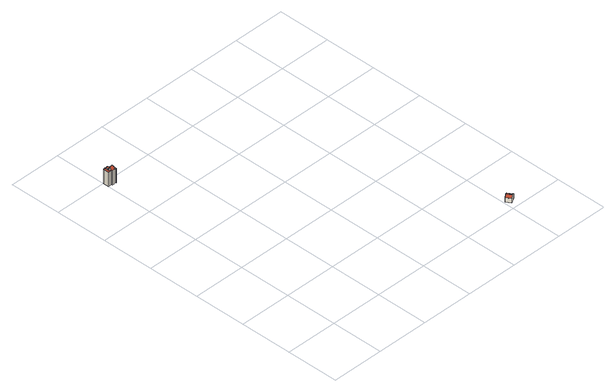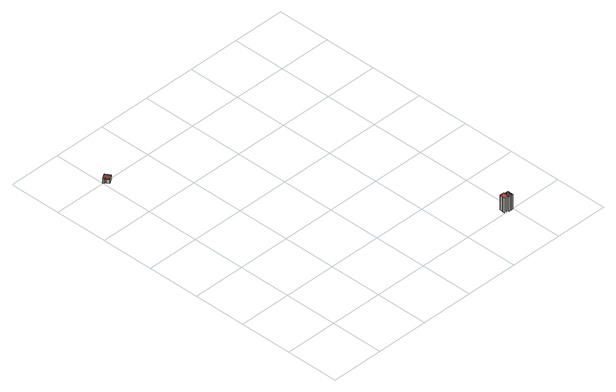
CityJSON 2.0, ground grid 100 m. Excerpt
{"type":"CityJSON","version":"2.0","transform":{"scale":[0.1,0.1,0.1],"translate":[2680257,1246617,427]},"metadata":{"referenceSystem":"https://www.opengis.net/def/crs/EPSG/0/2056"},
"CityObjects":{
"building1":{"type":"Building","attributes":{"class":"BB01","Herkunft":"EE_LB_2007","QualitaetStatus":1,"FileCreationDate":"2012-02-28","Region":9,"GebaeudeStatus":1},"children":["building1-1"]},
"building1-1":{"type":"BuildingPart","attributes":{"Geomtype":1},"parents":["building1"],"geometry":[{"type":"MultiSurface","lod":"2","boundaries":[[[0,1,2,3,4,5,6,7,8,9,10,11,12,13,14,15,16,17,18,19,20,21,22,23,24,25,26,27,28]],[[26,25,29,30]],[[25,24,31,29]],[[32,31,24,23,33]],[[23,22,34,33]],[[22,21,35,34]],[[21,20,36,35]],[[20,19,37,36]],[[19,18,38,37]],[[18,17,39,38]],[[17,16,40,39]],[[16,15,41,40]],[[15,14,42,41]],[[14,13,43,42]],[[13,12,44,43]],[[12,11,45,44]],[[11,10,46,45]],[[10,47,48,46]],[[47,9,49,48]],[[9,8,50,49]],[[8,7,51,50]],[[7,6,52,51]],[[6,5,53,52]],[[5,4,54,53]],[[4,55,56,54]],[[55,3,57,56]],[[3,2,58,57]],[[2,1,59,58]],[[1,0,60,59]],[[0,28,61,60]],[[28,27,62,61]],[[27,26,30,62]],[[63,64,65,66]],[[31,32,67,68,69]],[[70,66,65,71]],[[70,71,72,73]],[[73,72,67,32]],[[64,74,75,76]],[[77,75,78,79]],[[76,77,69,68]],[[79,78,80,81]],[[81,80,74,63]],[[50,51,56,57,58,59,60,61,62,30,29,82,34,37,38,39,40,41,42,43,48,49],[69,77,79,81,63,66,70,73,32]],[[68,67,65,64]],[[65,67,72,71]],[[74,80,78,75]]],"semantics":{"surfaces":[{"type":"GroundSurface"},{"type":"WallSurface"},{"type":"RoofSurface"}],"values":[0,1,1,1,1,1,1,1,1,1,1,1,1,1,1,1,1,1,1,1,1,1,1,1,1,1,1,1,1,1,1,1,1,1,1,1,1,1,1,1,1,1,2,2,2,2]}}]},
"building2":{"type":"Building","attributes":{"class":"BB01","Herkunft":"EE_LB_2007","QualitaetStatus":1,"FileCreationDate":"2012-02-28","Region":9,"GebaeudeStatus":1},"children":["building2-1"]},
"building2-1":{"type":"BuildingPart","attributes":{"Geomtype":1},"parents":["building2"],"geometry":[{"type":"MultiSurface","lod":"2","boundaries":[[[83,84,85,86,87,88,89,90,91,92,93]],[[86,85,94,95]],[[85,84,96,94]],[[84,83,97,96]],[[83,93,98,97]],[[98,99,100,101]],[[101,100,102]],[[93,92,103,99]],[[92,91,104,103]],[[91,90,105,104]],[[90,89,106,105]],[[89,88,107,106]],[[88,87,108,107]],[[87,86,95,108]],[[109,110,111,98,101,102]],[[99,103,112,109,102,100]]],"semantics":{"surfaces":[{"type":"GroundSurface"},{"type":"WallSurface"},{"type":"RoofSurface"}],"values":[0,1,1,1,1,1,1,1,1,1,1,1,1,1,2,2]}}]}
},
"vertices":[
[169,4930,5],[165,4930,5],[162,4874,5],[159,4874,5],[159,4889,5],[122,4891,5],[121,4878,5],[85,4880,5],[85,4878,5],[82,4879,5],[83,4903,5],[46,4905,5],[45,4892,5],[10,4894,5],[10,4892,5],[8,4893,5],[13,5007,5],[37,5005,5],[38,5010,5],[42,5009,5],[41,4995,5],[60,4995,5],[61,5008,5],[92,5007,5],[91,4983,5],[103,4982,5],[128,4980,5],[149,4979,5],[172,4978,5],[103,4982,292],[128,4980,292],[91,4983,292],[91,4985,292],[92,5007,292],[61,5008,292],[60,4995,292],[41,4995,292],[42,5009,292],[38,5010,292],[37,5005,292],[13,5007,292],[8,4893,292],[10,4892,292],[10,4894,292],[45,4892,292],[46,4905,292],[83,4903,292],[82,4890,5],[82,4890,292],[82,4879,292],[85,4878,292],[85,4880,292],[121,4878,292],[122,4891,292],[159,4889,292],[159,4876,5],[159,4876,292],[159,4874,292],[162,4874,292],[165,4930,292],[169,4930,292],[172,4978,292],[149,4979,292],[43,4946,292],[43,4946,313],[45,4987,313],[45,4987,292],[91,4985,313],[89,4944,313],[89,4944,292],[45,4995,292],[45,4995,303],[91,4993,303],[91,4993,292],[43,4946,319],[77,4944,319],[77,4944,313],[77,4944,292],[76,4918,319],[76,4918,292],[42,4919,319],[42,4919,292],[105,5006,292],
[3991,11,112],[3933,107,112],[3932,108,112],[3978,136,112],[4021,162,112],[4056,105,112],[4051,102,112],[4062,85,112],[4076,94,112],[4090,72,112],[4054,50,112],[3932,108,201],[3978,136,233],[3933,107,201],[3991,11,202],[4054,50,246],[4054,50,222],[4053,52,222],[4053,52,246],[4035,41,233],[4090,72,198],[4076,94,198],[4062,85,208],[4051,102,208],[4056,105,205],[4021,162,205],[3976,138,233],[3926,107,198],[3986,8,198],[4030,171,198]
]}
